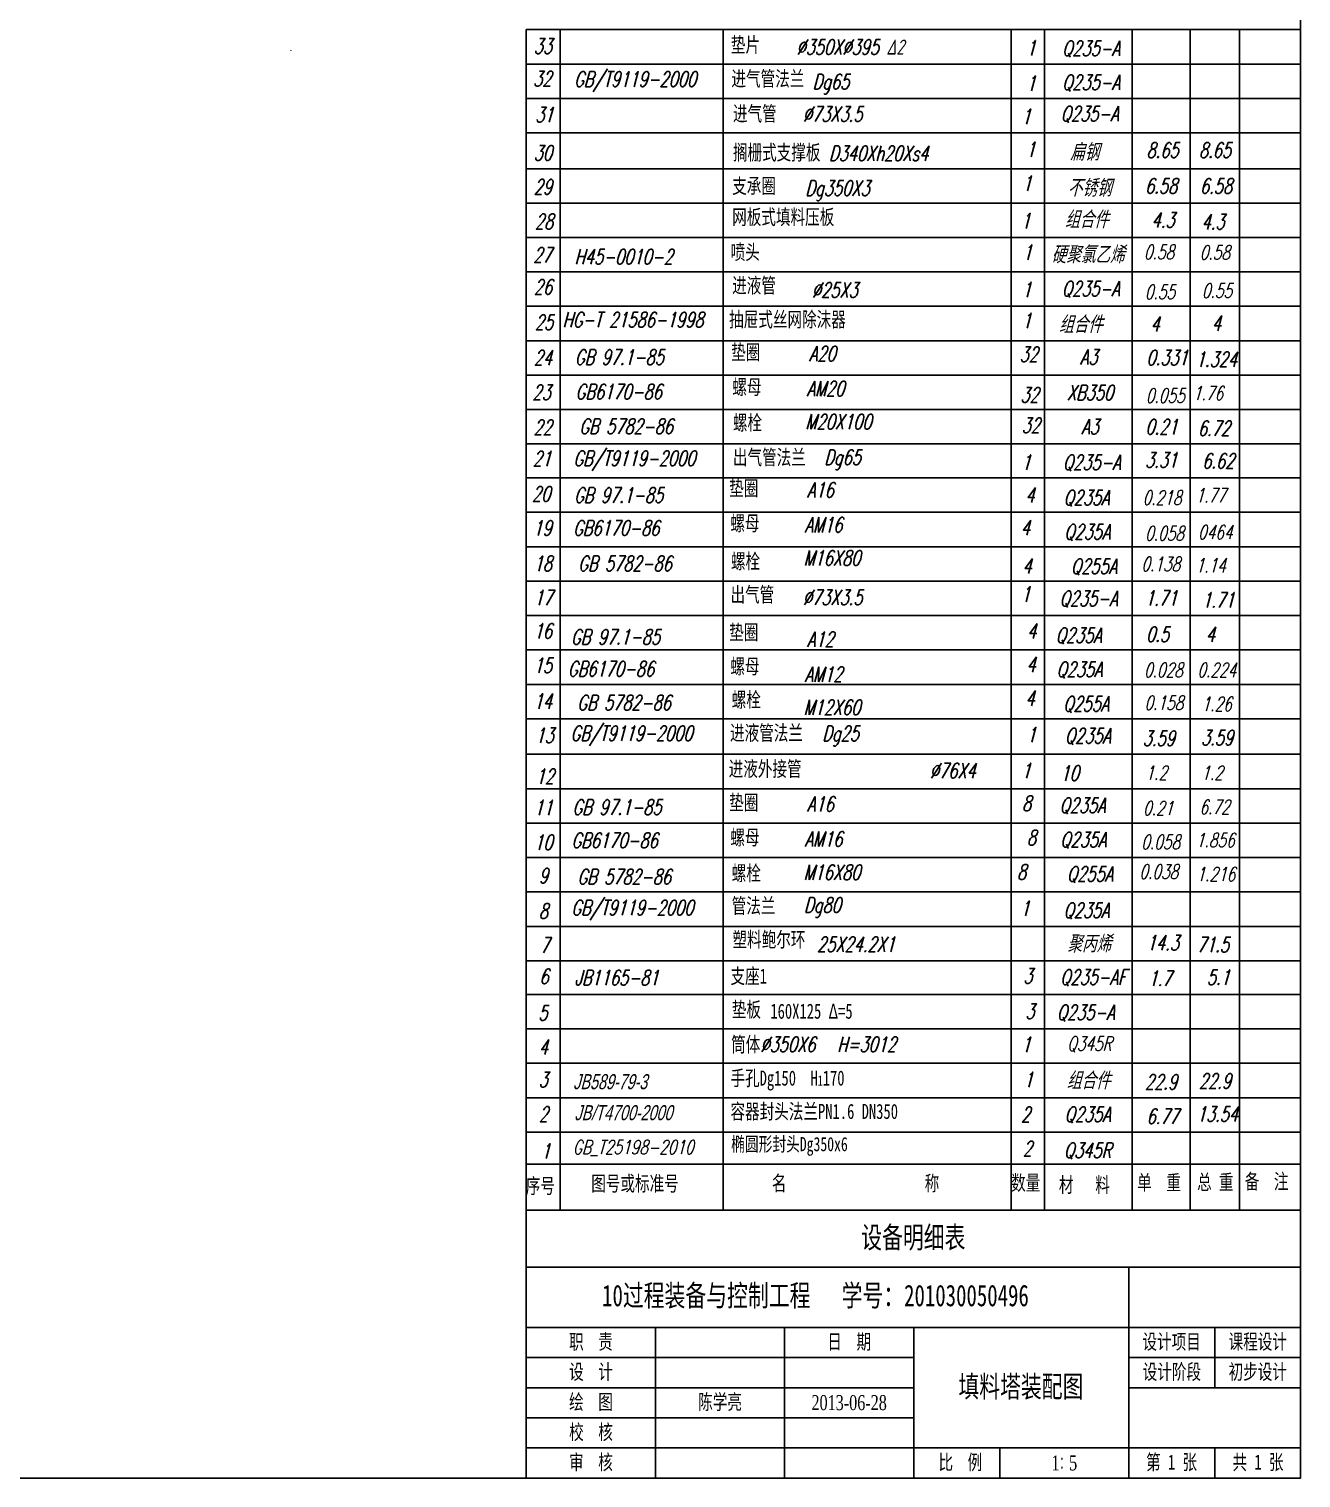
# Model space of a CAD drawing. Extents: x 1431 to 2420, y 1211 to 2052.
# Drawn here: x 1711.5 to 2025.4, y 1211 to 1568.9 of the extents above; entities that cross this region are included whole.
import ezdxf

# ---------------------------------------------------------------- set-up
doc = ezdxf.new("R2010")
doc.units = 0
doc.linetypes.add('CENTER', pattern=[50.8, 31.75, -6.35, 6.35, -6.35])
doc.layers.get('0').update_dxf_attribs({"linetype": 'CONTINUOUS'})
for name, color, linetype in [('PXL_BASE', 7, 'CONTINUOUS'), ('中心线', 1, 'CENTER'), ('塔体边框', 250, 'CONTINUOUS'), ('粗实线', 3, 'CONTINUOUS'), ('细实线', 7, 'CONTINUOUS')]:
    doc.layers.add(name, color=color, linetype=linetype)
doc.styles.get("Standard").update_dxf_attribs({"font": 'isocp.shx', "width": 0.707, "bigfont": 'hztxt.shx'})
doc.styles.add('仿宋_FOR_比例编号', font='SIMFANG.TTF', dxfattribs={"width": 0.71, "height": 3.5})
doc.styles.add('仿宋_FOR_编号_比例_日期_图号_等', font='SIMFANG.TTF', dxfattribs={"width": 0.71, "height": 3.5})
doc.styles.add('仿宋_FOR_项目名_图名', font='SIMFANG.TTF', dxfattribs={"width": 0.71, "height": 5})
doc.styles.add('西文字体', font='romans.shx', dxfattribs={"width": 0.71, "oblique": 15, "height": 3.5})

msp = doc.modelspace()

# ---------------------------------------------------------------- hatches: boundary and pattern name
at = {"layer": '细实线'}
h = msp.add_hatch(dxfattribs=at)
h.set_pattern_fill('ANSI31', color=0, scale=3.64182)
h.set_pattern_definition([(45, (995.711, 750.491), (-8.17612, 8.17612), [])])
edge = h.paths.add_edge_path()
edge.add_line((1776.101, 1563.088), (1776.101, 1962.86))
edge.add_line((1771.099, 1707.969), (1771.099, 1737.984))

# ---------------------------------------------------------------- linework, layer by layer
msp.add_line((1929.752, 1233.355), (1834.24, 1233.355))
at = {"layer": '塔体边框'}
msp.add_lwpolyline([(1431.356, 2052.047), (2025.356, 2052.047), (2025.356, 1211.047), (1431.356, 1211.047)], close=True, dxfattribs=at)
at = {"layer": '粗实线', "color": 0}
msp.add_line((1834.148, 1568.698), (1834.148, 1211.047), dxfattribs=at)
at = {"layer": '粗实线', "color": 0, "linetype": 'CONTINUOUS'}
msp.add_line((1834.148, 1263.098), (2025.356, 1263.098), dxfattribs=at)
at = {"layer": '细实线'}
for p, q in [((2025.356, 1568.698), (1834.148, 1568.698)), ((1842.554, 1568.698), (1842.554, 1277.217)), ((1882.83, 1568.698), (1882.83, 1277.217)), ((1953.893, 1568.698), (1953.893, 1277.217)), ((1962.162, 1277.217), (1962.162, 1568.698)), ((1983.764, 1277.217), (1983.764, 1568.698)), ((1998.128, 1277.217), (1998.128, 1568.698)), ((2010.279, 1568.698), (2010.279, 1277.217)), ((2025.356, 1560.2), (1834.148, 1560.2)), ((2025.356, 1551.702), (1834.148, 1551.702)), ((2025.356, 1543.204), (1834.148, 1543.204)), ((2025.356, 1534.365), (1834.148, 1534.365)), ((2025.356, 1525.867), (1834.148, 1525.867)), ((2025.356, 1517.369), (1834.148, 1517.369)), ((2025.356, 1508.871), (1834.148, 1508.871)), ((2025.356, 1500.373), (1834.148, 1500.373)), ((2025.356, 1491.875), (1834.148, 1491.875)), ((2025.356, 1483.376), (1834.148, 1483.376)), ((2025.356, 1474.878), (1834.148, 1474.878)), ((2025.356, 1466.38), (1834.148, 1466.38)), ((2025.356, 1458.004), (1834.148, 1458.004)), ((2025.356, 1449.506), (1834.148, 1449.506)), ((2025.356, 1441.008), (1834.148, 1441.008)), ((2025.356, 1432.51), (1834.148, 1432.51)), ((2025.356, 1424.012), (1834.148, 1424.012)), ((2025.356, 1415.514), (1834.148, 1415.514)), ((2025.356, 1407.016), (1834.148, 1407.016)), ((2025.356, 1398.517), (1834.148, 1398.517)), ((2025.356, 1389.761), (1834.148, 1389.761)), ((2025.356, 1381.263), (1834.148, 1381.263)), ((2025.356, 1372.764), (1834.148, 1372.764)), ((2025.356, 1364.266), (1834.148, 1364.266)), ((2025.356, 1355.768), (1834.148, 1355.768)), ((2025.356, 1347.27), (1834.148, 1347.27)), ((2025.356, 1338.772), (1834.148, 1338.772)), ((2025.356, 1330.448), (1834.148, 1330.448)), ((2025.356, 1321.95), (1834.148, 1321.95)), ((2025.356, 1313.452), (1834.148, 1313.452)), ((2025.356, 1304.954), (1834.148, 1304.954)), ((2025.356, 1296.455), (1834.148, 1296.455)), ((1834.148, 1288.573), (2025.356, 1288.573)), ((1834.148, 1277.217), (2025.356, 1277.217)), ((2025.356, 1248.226), (1982.798, 1248.226)), ((1999.804, 1233.355), (2025.356, 1233.355))]:
    msp.add_line(p, q, dxfattribs=at)
at = {"layer": '细实线', "color": 7, "linetype": 'CONTINUOUS'}
for p, q in [((1982.958, 1211.047), (1982.958, 1263.098)), ((1834.148, 1248.226), (2025.356, 1248.226)), ((1866.108, 1211.047), (1866.108, 1248.226)), ((1897.976, 1211.047), (1897.976, 1248.226)), ((1929.844, 1211.047), (1929.844, 1248.226)), ((2004.203, 1233.355), (2004.203, 1248.226)), ((1929.844, 1240.79), (1834.148, 1240.79)), ((2025.356, 1240.79), (1982.958, 1240.79)), ((1929.844, 1233.355), (1834.148, 1233.355)), ((2025.356, 1233.355), (1982.958, 1233.355)), ((1929.844, 1225.919), (1834.148, 1225.919)), ((1929.752, 1218.483), (1834.148, 1218.483)), ((1929.752, 1218.483), (2025.449, 1218.483)), ((1951.09, 1211.047), (1951.09, 1218.483)), ((2004.203, 1211.047), (2004.203, 1218.483))]:
    msp.add_line(p, q, dxfattribs=at)

# ---------------------------------------------------------------- texts
at = {"attachment_point": 5}
for s, insert, char_height, width, style in [('{\\fSimSun|b0|i0|c134|p2;扁钢}', (1972.066, 1538.374), 3.71794, 25.90109, '西文字体'), ('{\\fSimSun|b0|i0|c134|p2;不锈钢}', (1973.306, 1529.519), 3.71794, 25.90109, '西文字体'), ('27', (1838.169, 1513.03), 3.7179, 27.82956, '西文字体'), ('H45-0010-2', (1858.272, 1512.607), 3.7179, 70.85721, '西文字体'), ('{\\fSimSun|b0|i0|c134|p2;硬聚氯乙烯}', (1972.915, 1513.046), 3.71794, 25.90109, '西文字体'), ('26', (1838.327, 1505.167), 3.7179, 27.82956, '西文字体'), ('25', (1838.572, 1496.434), 3.7179, 27.82956, '西文字体'), ('24', (1838.327, 1487.702), 3.7179, 27.82956, '西文字体'), ('A3', (1973.059, 1487.863), 3.7179, 25.90109, '西文字体'), ('23', (1837.974, 1479.115), 3.7179, 27.82956, '西文字体'), ('GB 5782-86', (1858.866, 1470.742), 3.7179, 72.87043, '西文字体'), ('A3', (1973.352, 1470.663), 3.7179, 25.90109, '西文字体'), ('21', (1838.077, 1462.773), 3.7179, 27.82956, '西文字体'), ('20', (1837.869, 1454.048), 3.7179, 27.82956, '西文字体'), ('19', (1838.181, 1445.626), 3.7179, 27.82956, '西文字体'), ('18', (1838.285, 1436.874), 3.7179, 27.82956, '西文字体'), ('GB 5782-86', (1858.571, 1436.87), 3.7179, 72.87043, '西文字体'), ('Q255A', (1974.34, 1436.016), 3.7179, 25.90109, '西文字体'), ('17', (1838.389, 1428.462), 3.7179, 27.82956, '西文字体'), ('16', (1838.286, 1420.217), 3.7179, 27.82956, '西文字体'), ('15', (1838.286, 1411.7), 3.7179, 27.82956, '西文字体'), ('14', (1838.286, 1402.872), 3.7179, 27.82956, '西文字体'), ('GB 5782-86', (1858.357, 1402.52), 3.7179, 72.87043, '西文字体'), ('Q255A', (1972.41, 1402.043), 3.7179, 25.90109, '西文字体'), ('13', (1838.702, 1394.409), 3.7179, 27.82956, '西文字体'), ('12', (1838.779, 1384.309), 3.7179, 27.82956, '西文字体'), ('11', (1838.425, 1376.606), 3.7179, 27.82956, '西文字体'), ('10', (1838.425, 1368.027), 3.7179, 27.82956, '西文字体'), ('9', (1838.425, 1359.785), 3.718, 27.82956, '西文字体'), ('GB 5782-86', (1858.386, 1359.513), 3.7179, 72.87043, '西文字体'), ('Q255A', (1973.358, 1360.037), 3.7179, 25.90109, '西文字体'), ('8 ', (1838.425, 1351.038), 3.7179, 27.82956, '西文字体'), ('{\\fSimSun|b0|i0|c134|p2;聚丙烯}', (1973.211, 1342.865), 3.71794, 25.90109, '西文字体'), ('7', (1838.761, 1342.628), 3.718, 27.82956, '西文字体'), ('6', (1838.593, 1334.897), 3.718, 27.82956, '西文字体'), ('5', (1838.293, 1325.901), 3.718, 27.82956, '西文字体'), ('4', (1838.467, 1317.466), 3.718, 27.82956, '西文字体'), ('Q345R', (1973.215, 1318.146), 3.5, 25.90109, '西文字体'), ('3', (1838.371, 1309.446), 3.718, 27.82956, '西文字体'), ('{\\fSimSun|b0|i0|c134|p2;组合件}', (1973.068, 1309.111), 3.71794, 25.90109, '西文字体'), ('2', (1838.43, 1300.895), 3.718, 27.82956, '西文字体'), ('Q235A', (1972.775, 1300.695), 3.7179, 25.90109, '西文字体'), ('2', (1957.912, 1292.403), 3.718, 18.77453, '西文字体'), ('Q345R', (1972.775, 1291.812), 3.7179, 25.90109, '西文字体'), ('序号', (1837.677, 1282.978), 3.7179, 27.82956, '仿宋_FOR_项目名_图名'), ('{\\C7;图号或标准号}', (1861.045, 1283.574), 3.71794, 62.76124, '仿宋_FOR_项目名_图名'), ('{\\C7;名                   称}', (1915.49, 1283.636), 3.71794, 41.99989, '仿宋_FOR_项目名_图名'), ('{\\C7;材   料}', (1971.965, 1283.245), 3.71794, 25.90109, '仿宋_FOR_项目名_图名'), ('{\\C7;备  注}', (2016.953, 1284.086), 3.7179, 18.77453, '仿宋_FOR_项目名_图名'), ('设备明细表', (1929.752, 1270.158), 5.3113, 188.42014, '仿宋_FOR_项目名_图名'), ('10过程装备与控制工程   学号：201030050496', (1905.592, 1255.813), 5.31135, 173.2629, '仿宋_FOR_项目名_图名'), ('课程设计', (2014.78, 1244.508), 3.7179, 21.15308, '仿宋_FOR_项目名_图名'), ('填料塔装配图', (1956.309, 1233.355), 5.3113, 53.1135, '仿宋_FOR_项目名_图名'), (' 比  例', (1940.467, 1214.765), 3.7179, 21.2454, '仿宋_FOR_编号_比例_日期_图号_等')]:
    msp.add_mtext(s, dxfattribs=dict(at, insert=insert, char_height=char_height, width=width, style=style))
at = {"insert": (1913.91, 1229.637), "char_height": 3.717945, "width": 31.8681, "attachment_point": 5}
msp.add_mtext('{\\fTimes New Roman|b0|i0|c238|p18;\\W0.71;20\\fTimes New Roman|b0|i0|c186|p18;13\\fTimes New Roman|b0|i0|c238|p18;-0\\fTimes New Roman|b0|i0|c186|p18;6\\fTimes New Roman|b0|i0|c238|p18;-\\fTimes New Roman|b0|i0|c186|p18;2\\fTimes New Roman|b0|i0|c238|p18;8}', dxfattribs=at)
at = {"layer": 'PXL_BASE', "char_height": 3.7179, "attachment_point": 5, "style": '仿宋_FOR_编号_比例_日期_图号_等'}
for s, insert, width in [('进液外接管', (1893.177, 1385.966), 26.24879), ('职  责', (1850.174, 1244.508), 31.8681), ('日  期', (1913.91, 1244.508), 31.8681), ('设计项目', (1993.518, 1244.508), 21.11931), ('设  计', (1850.174, 1237.072), 31.8681), ('设计阶段', (1993.581, 1237.072), 21.2454), ('初步设计', (2014.78, 1237.072), 21.15308), ('绘  图', (1850.174, 1229.637), 31.8681), ('校  核', (1850.174, 1222.201), 31.8681), ('审  核', (1850.174, 1214.765), 31.8681), ('第 1 张', (1993.501, 1214.765), 21.40526), ('共 1 张', (2014.826, 1214.765), 21.2454)]:
    msp.add_mtext(s, dxfattribs=dict(at, insert=insert, width=width))
at = {"layer": '中心线', "insert": (1882.042, 1229.637), "char_height": 3.7179, "width": 31.8681, "attachment_point": 5, "style": '仿宋_FOR_项目名_图名'}
msp.add_mtext('{\\C0;陈学亮}', dxfattribs=at)
at = {"layer": '粗实线', "attachment_point": 1}
for s, width, insert, char_height, style in [('{\\fAdobe 宋体 Std L|b0|i0|c134|p2;\\C0;JB589-79-3}', 84.43687, (1845.787, 1310.772), 3.71794, '西文字体'), ('{\\fAdobe 宋体 Std L|b0|i0|c134|p2;\\C0;JB/T4700-2000}', 84.43687, (1846.093, 1303.118), 3.71794, '西文字体'), ('{\\C0;椭圆形封头Dg350x6}', 148.97756, (1884.785, 1295.248), 3.5, '仿宋_FOR_项目名_图名'), ('{\\C0;GB_T25198-2010}', 84.43687, (1845.695, 1294.496), 3.5, '西文字体')]:
    msp.add_mtext_dynamic_manual_height_columns(s, width=width, gutter_width=17.5, heights=[0], dxfattribs=dict(at, insert=insert, char_height=char_height, style=style))
at = {"layer": '粗实线', "insert": (1837.85, 1293.636), "char_height": 3.7179, "width": 8.27527, "attachment_point": 1, "style": '西文字体'}
msp.add_mtext('{\\C7;1}', dxfattribs=at)
at = {"layer": '细实线'}
for s, insert, char_height, width, attachment_point, style in [('垫片', (1884.722, 1566.826), 3.7179, 9.25413, 1, '仿宋_FOR_编号_比例_日期_图号_等'), ('33', (1836.032, 1566.471), 3.7179, 13.30316, 1, '西文字体'), ('%%C350X%%C395 Δ2', (1900.892, 1566.257), 3.71794, 31.94343, 1, '西文字体'), ('1', (1957.703, 1566.044), 3.718, 12.48674, 1, '西文字体'), ('Q235-A', (1966.497, 1565.931), 3.7179, 14.32502, 1, '西文字体'), ('32', (1835.889, 1558.44), 3.7179, 13.30316, 1, '西文字体'), ('\\P{\\H1.75x;GB/T9119-2000}', (1846.037, 1561.873), 2.12454, 32.77485, 1, '西文字体'), ('进气管法兰', (1884.846, 1558.453), 3.7179, 32.54064, 1, '仿宋_FOR_编号_比例_日期_图号_等'), ('Dg65', (1904.878, 1557.737), 3.7179, 31.9891, 1, '西文字体'), ('1', (1957.701, 1557.325), 3.718, 12.48674, 1, '西文字体'), ('Q235-A', (1966.497, 1557.526), 3.7179, 14.32502, 1, '西文字体'), ('31', (1836.391, 1549.528), 3.7179, 8.30731, 1, '西文字体'), ('进气管', (1885.221, 1549.82), 3.7179, 16.924, 1, '仿宋_FOR_编号_比例_日期_图号_等'), ('%%C73X3.5', (1902.464, 1549.689), 3.7179, 37.49284, 1, '西文字体'), ('Q235-A', (1966.143, 1549.773), 3.7179, 14.32502, 1, '西文字体'), ('1', (1956.475, 1549.112), 3.718, 12.48674, 1, '西文字体'), ('30', (1836.027, 1540.123), 3.7179, 13.30316, 1, '西文字体'), ('搁栅式支撑板', (1885.22, 1536.102), 3.7179, 67.46453, 7, '仿宋_FOR_编号_比例_日期_图号_等'), ('D340Xh20Xs4', (1908.923, 1539.977), 3.71794, 42.16856, 1, '西文字体'), ('1', (1957.559, 1540.983), 3.718, 12.48674, 1, '西文字体'), ('8.65', (1987.3, 1540.793), 3.7179, 20.83571, 1, '西文字体'), ('8.65', (2000.245, 1540.793), 3.7179, 20.83571, 1, '西文字体'), ('29', (1836.027, 1531.733), 3.7179, 13.30316, 1, '西文字体'), ('支承圈', (1885.033, 1531.965), 3.7179, 17.77409, 1, '仿宋_FOR_编号_比例_日期_图号_等'), ('1', (1956.682, 1532.629), 3.718, 12.48674, 1, '西文字体'), ('6.58', (1986.964, 1531.974), 3.7179, 20.83571, 1, '西文字体'), ('6.58', (2000.516, 1531.934), 3.7179, 20.83571, 1, '西文字体'), ('Dg350X3', (1903.118, 1531.414), 3.7179, 31.9891, 1, '西文字体'), ('网板式填料压板', (1885.033, 1524.292), 3.7179, 67.69461, 1, '仿宋_FOR_编号_比例_日期_图号_等'), ('{\\fSimSun|b0|i0|c134|p2;组合件}', (1967.228, 1523.776), 3.71794, 15.30541, 1, '西文字体'), ('28', (1836.329, 1523.178), 3.7179, 13.30316, 1, '西文字体'), ('1', (1956.371, 1523.349), 3.718, 12.48674, 1, '西文字体'), ('4.3', (1988.568, 1523.532), 3.7179, 20.83571, 1, '西文字体'), ('4.3', (2000.883, 1523.097), 3.7179, 20.83571, 1, '西文字体'), ('喷头', (1884.658, 1515.634), 3.7179, 16.924, 1, '仿宋_FOR_编号_比例_日期_图号_等'), ('1', (1956.784, 1515.56), 3.718, 12.48674, 1, '西文字体'), ('进液管', (1885.033, 1507.397), 3.7179, 14.97884, 1, '仿宋_FOR_编号_比例_日期_图号_等'), ('Q235-A', (1966.427, 1506.591), 3.7179, 14.32502, 1, '西文字体'), ('%%C25X3', (1904.697, 1506.273), 3.7179, 31.9891, 1, '西文字体'), ('1', (1956.584, 1506.356), 3.718, 12.48674, 1, '西文字体'), ('抽屉式丝网除沫器', (1884.28, 1499.016), 3.7179, 32.77485, 1, '仿宋_FOR_编号_比例_日期_图号_等'), ('HG-T 21586-1998', (1843.202, 1498.916), 3.71794, 39.21859, 1, '西文字体'), ('1', (1956.584, 1498.709), 3.718, 12.48674, 1, '西文字体'), ('{\\fSimSun|b0|i0|c134|p2;组合件}', (1965.741, 1497.88), 3.71794, 16.82054, 1, '西文字体'), ('4', (1988.308, 1497.897), 3.718, 20.83571, 1, '西文字体'), ('4', (2003.445, 1498.072), 3.718, 20.83571, 1, '西文字体'), ('GB 97.1-85', (1846.214, 1489.683), 3.7179, 37.47193, 1, '西文字体'), ('垫圈', (1884.779, 1490.93), 3.7179, 16.12548, 1, '仿宋_FOR_编号_比例_日期_图号_等'), ('A20', (1904.02, 1490.542), 3.7179, 31.9891, 1, '西文字体'), ('32', (1955.963, 1490.354), 3.7179, 12.48674, 1, '西文字体'), ('0.331', (1987.314, 1489.588), 3.7179, 20.83571, 1, '西文字体'), ('1.324', (1999.461, 1489.168), 3.7179, 20.83571, 1, '西文字体'), ('螺母', (1885.077, 1482.332), 3.7179, 32.54064, 1, '仿宋_FOR_编号_比例_日期_图号_等'), ('AM20', (1903.423, 1481.919), 3.7179, 31.9891, 1, '西文字体'), ('GB6170-86', (1846.389, 1481.154), 3.7179, 37.47193, 1, '西文字体'), ('32', (1956.17, 1480.365), 3.7179, 12.48674, 1, '西文字体'), ('XB350', (1967.665, 1480.935), 3.7179, 14.3345, 1, '西文字体'), ('22', (1835.999, 1472.341), 3.7179, 12.26912, 1, '西文字体'), ('螺栓', (1885.206, 1473.517), 3.7179, 17.77409, 1, '仿宋_FOR_编号_比例_日期_图号_等'), ('M20X100', (1903.125, 1473.727), 3.7179, 31.9891, 1, '西文字体'), ('32', (1956.481, 1472.817), 3.7179, 12.48674, 1, '西文字体'), ('0.21', (1987.048, 1472.477), 3.7179, 20.83571, 1, '西文字体'), ('6.72', (1999.987, 1472.123), 3.7179, 20.83571, 1, '西文字体'), ('\\P{\\H1.75x;GB/T9119-2000}', (1845.854, 1468.243), 2.12454, 32.77485, 1, '西文字体'), ('出气管法兰', (1885.217, 1464.962), 3.7179, 22.39417, 1, '仿宋_FOR_编号_比例_日期_图号_等'), ('Dg65', (1907.752, 1464.959), 3.7179, 31.9891, 1, '西文字体'), ('1', (1956.481, 1463.718), 3.718, 12.48674, 1, '西文字体'), ('Q235-A', (1966.691, 1463.713), 3.7179, 14.32502, 1, '西文字体'), ('3.31', (1986.952, 1464.282), 3.7179, 20.83571, 1, '西文字体'), ('6.62', (2001.055, 1464.062), 3.7179, 20.83571, 1, '西文字体'), ('垫圈', (1884.299, 1457.291), 3.7179, 16.12548, 1, '仿宋_FOR_编号_比例_日期_图号_等'), ('A16', (1903.54, 1456.903), 3.7179, 31.9891, 1, '西文字体'), ('GB 97.1-85', (1846.027, 1455.597), 3.7179, 37.47193, 1, '西文字体'), ('4', (1957.413, 1455.66), 3.718, 12.48674, 1, '西文字体'), ('Q235A', (1966.846, 1454.996), 3.7179, 14.32502, 1, '西文字体'), ('螺母', (1884.597, 1448.693), 3.7179, 32.54064, 1, '仿宋_FOR_编号_比例_日期_图号_等'), ('GB6170-86', (1845.773, 1447.497), 3.7179, 37.47193, 1, '西文字体'), ('AM16', (1902.943, 1448.28), 3.7179, 31.9891, 1, '西文字体'), ('4', (1956.274, 1447.589), 3.718, 12.48674, 1, '西文字体'), ('Q235A', (1967.026, 1446.547), 3.7179, 14.32502, 1, '西文字体'), ('螺栓', (1884.725, 1439.301), 3.7179, 17.77409, 1, '仿宋_FOR_编号_比例_日期_图号_等'), ('M16X80', (1902.645, 1440.088), 3.7179, 31.9891, 1, '西文字体'), ('4', (1956.688, 1438.091), 3.718, 12.48674, 1, '西文字体'), ('出气管', (1884.619, 1431.055), 3.7179, 22.39417, 1, '仿宋_FOR_编号_比例_日期_图号_等'), ('{\\Ftxt,gbcbig|c134;%%C73}X{\\Ftxt,gbcbig|c134;3.5}', (1902.465, 1430.348), 3.71794, 30.30887, 1, '西文字体'), ('1', (1956.377, 1431.162), 3.718, 12.48674, 1, '西文字体'), ('Q235-A', (1965.886, 1430.08), 3.7179, 14.32502, 1, '西文字体'), ('1.71', (1986.954, 1430.178), 3.7179, 20.83571, 1, '西文字体'), ('1.71', (2001.056, 1429.738), 3.7179, 20.83571, 1, '西文字体'), ('GB 97.1-85', (1845.276, 1420.603), 3.7179, 37.47193, 1, '西文字体'), ('垫圈', (1884.299, 1421.745), 3.7179, 16.12548, 1, '仿宋_FOR_编号_比例_日期_图号_等'), ('4', (1957.847, 1422.064), 3.718, 12.48674, 1, '西文字体'), ('Q235A', (1964.916, 1421.023), 3.7179, 14.32502, 1, '西文字体'), ('0.5', (1987.202, 1421.271), 3.7179, 20.83571, 1, '西文字体'), ('4', (2001.94, 1421.271), 3.718, 20.83571, 1, '西文字体'), ('A12', (1903.54, 1420.009), 3.7179, 31.9891, 1, '西文字体'), ('螺母', (1884.597, 1413.34), 3.7179, 32.54064, 1, '仿宋_FOR_编号_比例_日期_图号_等'), ('4', (1957.705, 1413.793), 3.718, 12.48674, 1, '西文字体'), ('GB6170-86', (1844.485, 1412.718), 3.7179, 37.47193, 1, '西文字体'), ('AM12', (1902.943, 1411.386), 3.7179, 31.9891, 1, '西文字体'), ('Q235A', (1965.096, 1412.574), 3.7179, 14.32502, 1, '西文字体'), ('螺栓', (1884.918, 1405.103), 3.7179, 17.77409, 1, '仿宋_FOR_编号_比例_日期_图号_等'), ('M12X60', (1902.645, 1403.195), 3.7179, 31.9891, 1, '西文字体'), ('4', (1957.422, 1405.477), 3.718, 12.48674, 1, '西文字体'), ('GB/T9119-2000', (1845.151, 1396.821), 3.71794, 37.47193, 1, '西文字体'), (' 进液管法兰', (1882.701, 1396.903), 3.7179, 22.39417, 1, '仿宋_FOR_编号_比例_日期_图号_等'), ('Dg25', (1907.26, 1396.756), 3.7179, 31.9891, 1, '西文字体'), ('1', (1957.786, 1396.437), 3.718, 12.48674, 1, '西文字体'), ('Q235A', (1967.18, 1396.18), 3.7179, 14.3345, 1, '西文字体'), ('3.59', (1986.372, 1395.569), 3.7179, 14.32502, 1, '西文字体'), ('3.59', (2000.763, 1395.728), 3.7179, 14.32502, 1, '西文字体'), ('%%C76X4', (1933.818, 1387.597), 3.7179, 11.75345, 1, '西文字体'), ('1', (1956.482, 1387.57), 3.718, 12.48674, 1, '西文字体'), ('10', (1966.084, 1386.961), 3.7179, 14.32502, 1, '西文字体'), ('GB 97.1-85', (1845.626, 1378.561), 3.7179, 37.47193, 1, '西文字体'), ('垫圈', (1884.299, 1379.7), 3.7179, 16.12548, 1, '仿宋_FOR_编号_比例_日期_图号_等'), ('A16', (1903.54, 1379.312), 3.7179, 31.9891, 1, '西文字体'), ('8', (1956.585, 1379.51), 3.718, 12.48674, 1, '西文字体'), ('Q235A', (1965.864, 1379.017), 3.7179, 14.32502, 1, '西文字体'), ('螺母', (1884.597, 1371.103), 3.7179, 32.54064, 1, '仿宋_FOR_编号_比例_日期_图号_等'), ('AM16', (1902.943, 1370.689), 3.7179, 31.9891, 1, '西文字体'), ('8', (1957.786, 1371.047), 3.718, 12.48674, 1, '西文字体'), ('Q235A', (1966.044, 1370.568), 3.7179, 14.32502, 1, '西文字体'), ('GB6170-86', (1845.372, 1370.353), 3.7179, 37.47193, 1, '西文字体'), ('螺栓', (1884.918, 1362.288), 3.7179, 17.77409, 1, '仿宋_FOR_编号_比例_日期_图号_等'), ('M16X80', (1902.645, 1362.497), 3.7179, 31.9891, 1, '西文字体'), ('8', (1955.343, 1362.584), 3.718, 13.65622, 1, '西文字体'), ('GB/T9119-2000', (1845.359, 1353.743), 3.71794, 37.47193, 1, '西文字体'), ('管法兰', (1884.919, 1354.229), 3.7179, 10.53041, 1, '仿宋_FOR_编号_比例_日期_图号_等'), ('Dg80', (1902.794, 1354.374), 3.7179, 31.9891, 1, '西文字体'), ('1', (1956.171, 1353.549), 3.718, 12.48674, 1, '西文字体'), ('Q235A', (1966.835, 1353.099), 3.7179, 14.3345, 1, '西文字体'), ('塑料鲍尔环', (1885.114, 1345.884), 3.7179, 18.49991, 1, '仿宋_FOR_编号_比例_日期_图号_等'), ('25X24.2X1', (1905.98, 1344.704), 3.7179, 47.91319, 1, '西文字体'), ('14.3', (1987.394, 1345.067), 3.7179, 13.74472, 1, '西文字体'), ('71.5', (1999.736, 1344.637), 3.7179, 11.93413, 1, '西文字体'), ('JB1165-81', (1846.133, 1336.445), 3.7179, 52.12758, 1, '西文字体'), ('支座1', (1884.61, 1336.856), 3.7179, 23.31449, 1, '仿宋_FOR_编号_比例_日期_图号_等'), ('3', (1956.894, 1336.879), 3.718, 12.48674, 1, '西文字体'), ('Q235-AF', (1966.012, 1336.576), 3.7179, 14.32502, 1, '西文字体'), ('1.7', (1987.803, 1336.314), 3.7179, 20.1679, 1, '西文字体'), ('5.1', (2002.204, 1336.571), 3.7179, 20.1679, 1, '西文字体'), ('垫板', (1884.946, 1328.595), 3.7179, 32.54064, 1, '仿宋_FOR_编号_比例_日期_图号_等'), ('{\\fSTFangsong|b0|i0|c134|p2;160X125} Δ=5', (1894.457, 1328.181), 3.71794, 49.58212, 1, '仿宋_FOR_项目名_图名'), ('3', (1957.381, 1328.124), 3.718, 12.48674, 1, '西文字体'), ('Q235-A', (1965.191, 1327.881), 3.7179, 14.32502, 1, '西文字体'), ('筒体{\\Fromans|c134;\\Q15;%%C350X6   H=3012}', (1884.778, 1319.975), 3.71794, 65.6423, 1, '仿宋_FOR_项目名_图名'), ('1', (1956.48, 1319.953), 3.718, 12.48674, 1, '西文字体'), ('手孔Dg150  H{\\H0.67241x;1\\H1.4872x;170}', (1884.61, 1311.665), 3.71794, 67.18778, 1, '仿宋_FOR_项目名_图名'), ('1', (1956.997, 1311.289), 3.718, 12.48674, 1, '西文字体'), ('22.9', (1986.927, 1310.726), 3.7179, 19.00559, 1, '西文字体'), ('22.9', (2000.228, 1310.937), 3.7179, 19.00559, 1, '西文字体'), ('容器封头法兰PN1.6 DN350', (1884.61, 1303.432), 3.71794, 66.96001, 1, '仿宋_FOR_项目名_图名'), ('2', (1956.336, 1302.675), 3.718, 11.89086, 1, '西文字体'), ('13.54', (1999.721, 1302.759), 3.7179, 20.83571, 1, '西文字体'), ('6.77', (1987.314, 1302.228), 3.7179, 20.83571, 1, '西文字体'), ('数量', (1953.893, 1285.819), 3.7179, 11.50963, 1, '仿宋_FOR_项目名_图名'), ('单  重', (1985.011, 1285.857), 3.7179, 18.78216, 1, '仿宋_FOR_比例编号'), ('总 重', (1999.804, 1285.975), 3.7179, 15.01762, 1, '仿宋_FOR_比例编号'), ('{\\fTimes New Roman|b0|i0|c238|p18;\\Q0;1\\Ftxt,gbcbig|c134;：\\fTimes New Roman|b0|i0|c186|p18;5}', (1967.024, 1214.765), 3.71794, 31.8681, 5, '西文字体')]:
    msp.add_mtext(s, dxfattribs=dict(at, insert=insert, char_height=char_height, width=width, attachment_point=attachment_point, style=style))
at = {"layer": '细实线', "color": 0, "char_height": 3.5, "attachment_point": 1, "style": '西文字体'}
for s, insert in [('0.58', (1986.658, 1515.523)), ('0.58', (2000.443, 1515.432)), ('0.55', (1986.889, 1505.674)), ('0.55', (2000.967, 1505.98)), ('0.055', (1987.125, 1480.057)), ('1.76', (1998.755, 1480.669)), ('0.218', (1986.341, 1454.859)), ('1.77', (1999.409, 1455.466)), ('0.058', (1986.948, 1446.06)), ('0464', (2000.016, 1446.363)), ('0.138', (1986.037, 1438.475)), ('1.14', (1999.409, 1438.171)), ('0.028', (1986.667, 1412.317)), ('0.224', (1999.854, 1412.317)), ('0.158', (1986.794, 1404.208)), ('1.26', (2000.879, 1403.909)), ('1.2', (1987.046, 1386.93)), ('1.2', (2000.818, 1386.93)), ('0.21', (1986.444, 1378.209)), ('6.72', (2000.378, 1378.506)), ('0.058', (1985.996, 1369.85)), ('1.856', (1999.48, 1370.296)), ('0.038', (1985.544, 1362.514)), ('1.216', (1999.629, 1361.916))]:
    msp.add_mtext_dynamic_manual_height_columns(s, width=16.38345, gutter_width=12.5, heights=[0], dxfattribs=dict(at, insert=insert))

doc.saveas('drawing.dxf')
